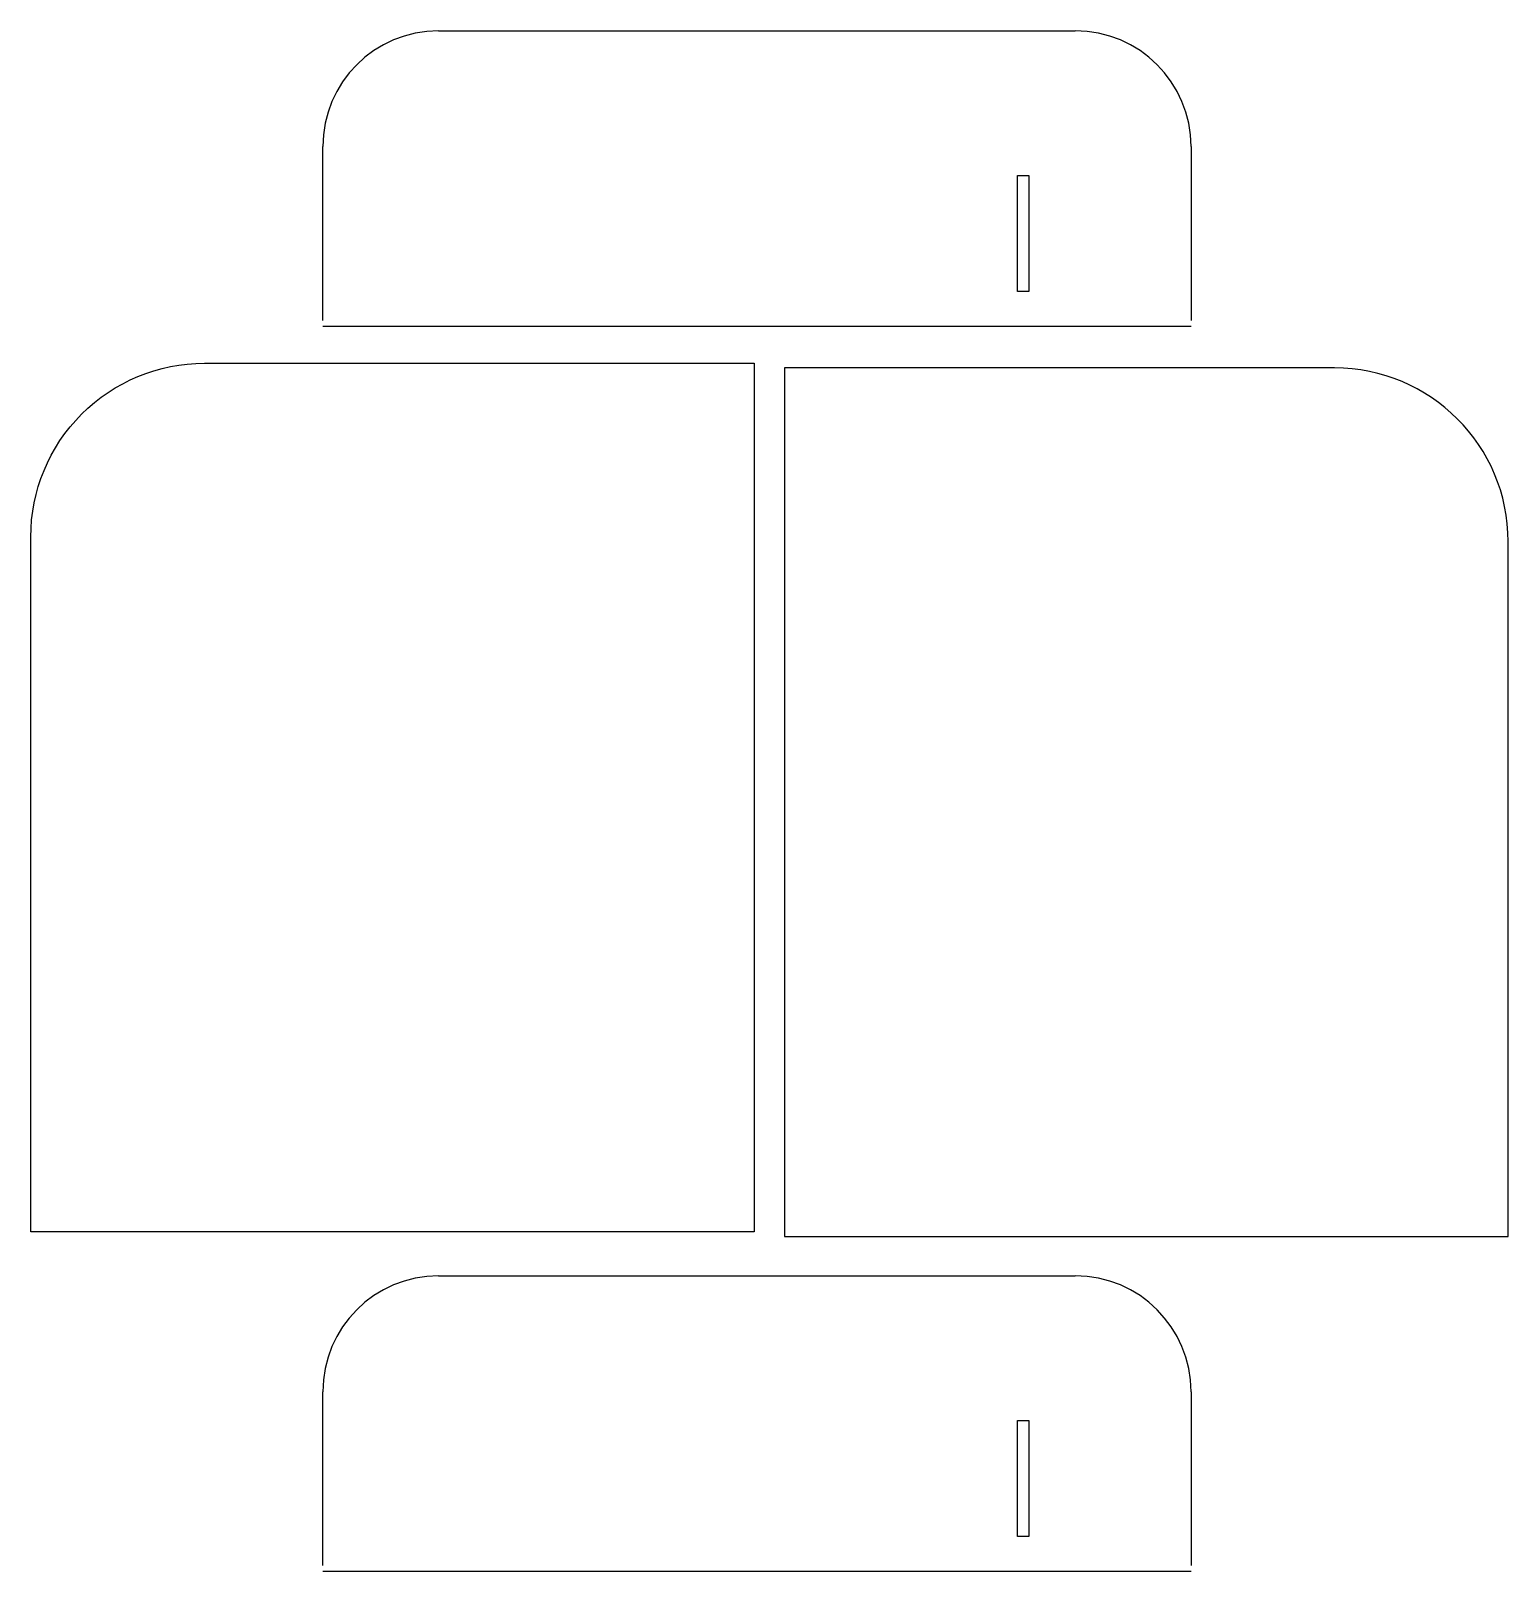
# Model space of a CAD drawing. Header units: millimetres. Extents: x 103 to 358, y 4 to 270.
import ezdxf

# ---------------------------------------------------------------- set-up
doc = ezdxf.new("R2010")
doc.units = ezdxf.units.MM
doc.layers.get('0').update_dxf_attribs({"linetype": 'CONTINUOUS'})

msp = doc.modelspace()

# ---------------------------------------------------------------- linework, layer by layer
for p, q in [((173.45, 269.9), (283.45, 269.9)), ((153.45, 219.9), (153.45, 249.9)), ((303.45, 249.9), (303.45, 219.9)), ((153.45, 218.9), (303.45, 218.9)), ((233.24, 211.69), (233.24, 61.69)), ((328.24, 211.69), (233.24, 211.69)), ((358.24, 61.69), (358.24, 181.69)), ((233.24, 61.69), (358.24, 61.69)), ((173.45, 54.9), (283.45, 54.9)), ((153.45, 4.9), (153.45, 34.9)), ((303.45, 34.9), (303.45, 4.9)), ((153.45, 3.9), (303.45, 3.9))]:
    msp.add_line(p, q)
for points in [[(273.45, 244.9), (275.45, 244.9), (275.45, 224.9), (273.45, 224.9)], [(273.45, 29.9), (275.45, 29.9), (275.45, 9.9), (273.45, 9.9)]]:
    msp.add_lwpolyline(points, close=True)
msp.add_lwpolyline([(103, 62.5), (103, 182.5, -0.414214), (133, 212.5), (228, 212.5), (228, 62.5)], format="xyb", close=True)
for centre, radius, start, end in [((173.45, 249.9), 20, 90, 180), ((283.45, 249.9), 20, 0, 90), ((328.24, 181.69), 30, 0, 90), ((173.45, 34.9), 20, 90, 180), ((283.45, 34.9), 20, 0, 90)]:
    msp.add_arc(centre, radius, start, end)

doc.saveas('drawing.dxf')
